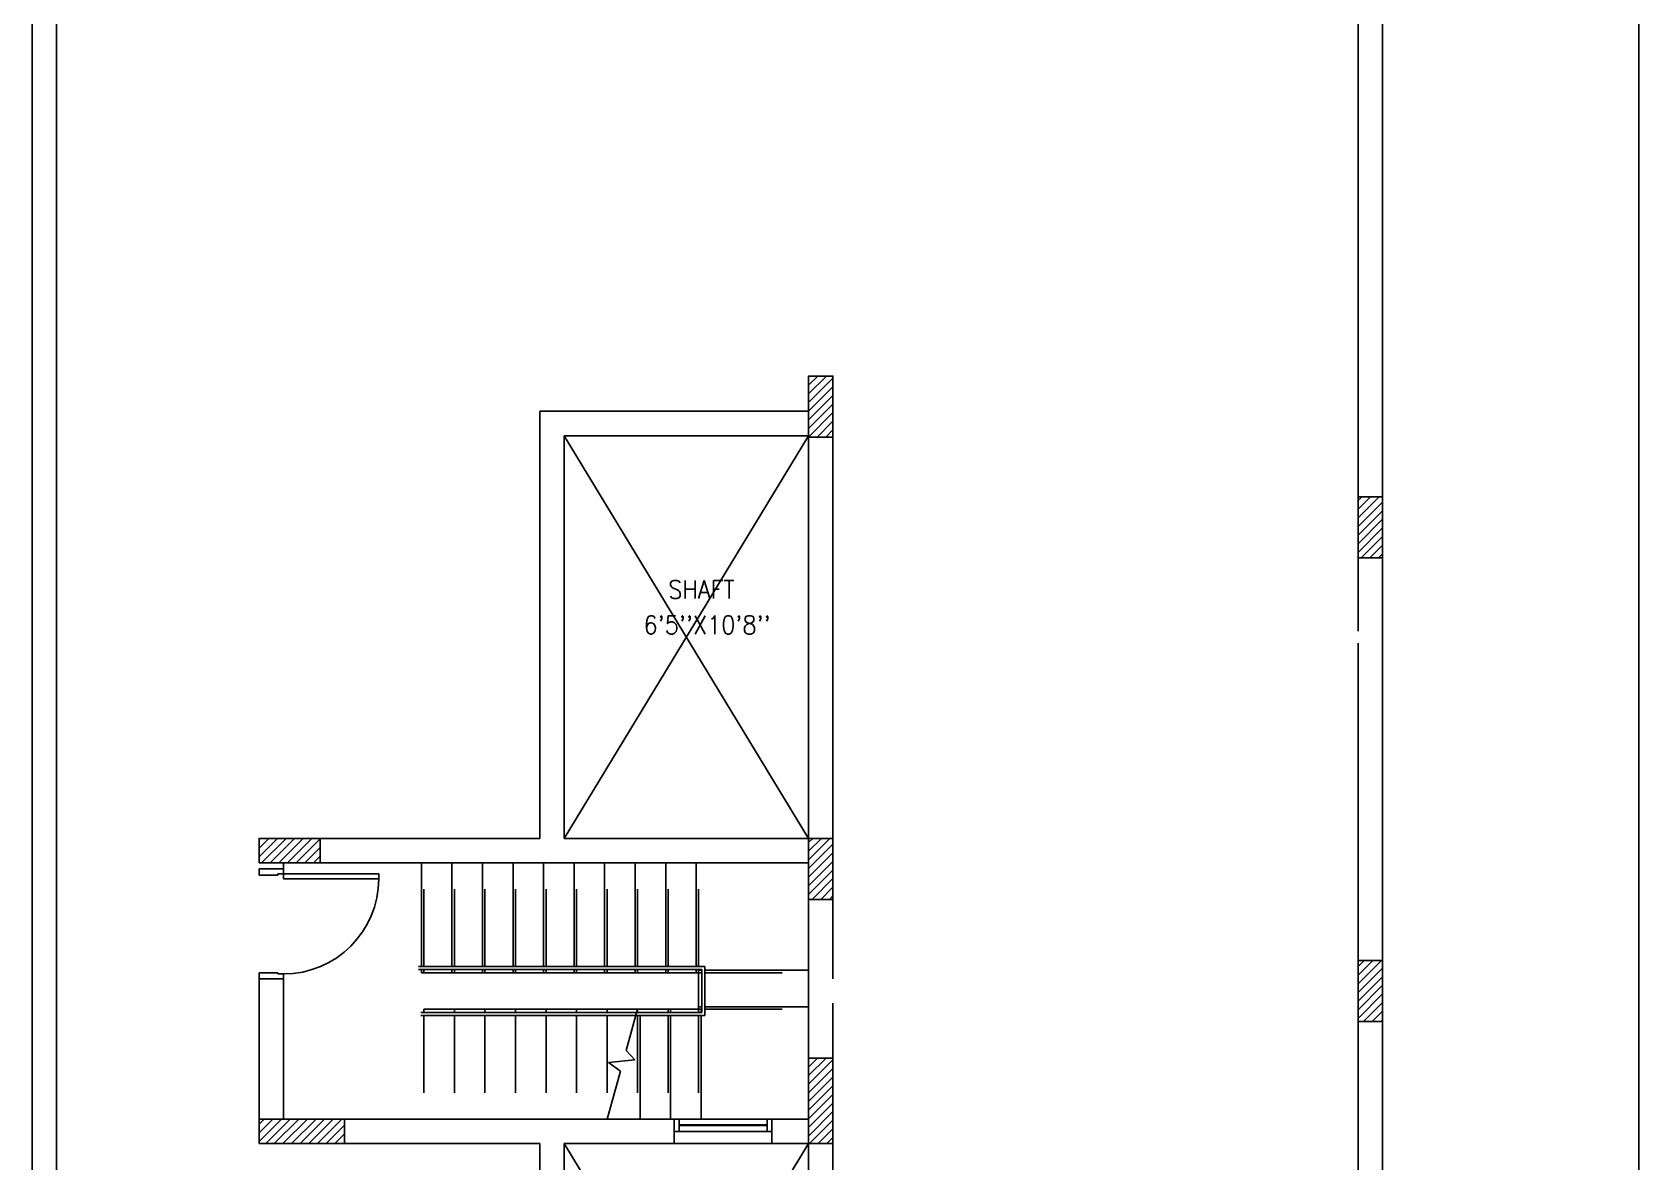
# Model space of a CAD drawing. Header units: millimetres. Extents: x -1288794 to 2153086, y -2701644 to -1428868.
# Drawn here: x 1839527 to 1852685, y -1492380 to -1483123 of the extents above; entities that cross this region are included whole.
import ezdxf

# ---------------------------------------------------------------- set-up
doc = ezdxf.new("R2010")
doc.units = ezdxf.units.MM
doc.header["$LTSCALE"] = 100
doc.linetypes.add('CENTER', pattern=[50.8, 31.75, -6.35, 6.35, -6.35])
doc.linetypes.add('DASHED2', pattern=[9.525, 6.35, -3.175])
for name, color, linetype in [('A-ANNO-TEXT', 8, 'Continuous'), ('A-AREA', 8, 'CENTER'), ('A-DOOR', 4, 'Continuous'), ('A-FLOR-OVHD', 4, 'DASHED2'), ('A-FLOR-SPCL', 8, 'Continuous'), ('A-FLOR-STRS', 8, 'Continuous'), ('A-GLAZ', 5, 'Continuous'), ('A-WALL-FULL', 8, 'Continuous'), ('AC-CHR', 60, 'Continuous'), ('AC-CHS', 30, 'Continuous'), ('S-COL- HACT.', 9, 'Continuous'), ('S-COL.', 8, 'Continuous')]:
    doc.layers.add(name, color=color, linetype=linetype)
doc.styles.add('ROMANS', font='romans.shx', dxfattribs={"width": 0.8})
pattern_1 = [(45, (2946940.44, -1108967.893), (-35.355339, 35.355339), [])]

# ---------------------------------------------------------------- blocks, each defined once
blk = doc.blocks.new('D-90-R')
for p, q in [((-80, 980), (-40, 980)), ((-80, 980), (-80, 200)), ((-40, 980), (-40, 155)), ((-900, 200), (-860, 200)), ((-900, 200), (-900, 0)), ((-860, 200), (-860, 155)), ((-860, 155), (-850, 155)), ((-850, 155), (-850, 0)), ((-80, 200), (0, 200)), ((-50, 155), (-40, 155)), ((-50, 155), (-50, 0)), ((0, 200), (0, 0)), ((-50, 0), (0, 0)), ((-900, 0), (-850, 0))]:
    blk.add_line(p, q)
at = {"linetype": 'Continuous'}
blk.add_arc((-80, 200), 780, 90, 180, dxfattribs=at)
blk = doc.blocks.new('W-80')
for p, q in [((800, 100), (0, 100)), ((800, 0), (0, 0)), ((40, 0), (40, 100)), ((760, 100), (760, 0))]:
    blk.add_line(p, q)
at = {"linetype": 'Continuous'}
for p, q in [((760, 53), (40, 53)), ((760, 47), (40, 47))]:
    blk.add_line(p, q, dxfattribs=at)

msp = doc.modelspace()

# ---------------------------------------------------------------- hatches: boundary and pattern name
at = {"layer": 'S-COL- HACT.', "linetype": 'Continuous', "ltscale": 3}
h = msp.add_hatch(dxfattribs=at)
h.set_pattern_fill('ANSI31', color=256, scale=400, style=0)
h.set_pattern_definition(pattern_1)
h.paths.add_polyline_path([(1845885.3, -1485940.6), (1845885.3, -1486440.6), (1846085.3, -1486440.6), (1846085.3, -1485940.6)])
h = msp.add_hatch(dxfattribs=at)
h.set_pattern_fill('ANSI31', color=256, scale=400, style=0)
h.set_pattern_definition(pattern_1)
h.paths.add_polyline_path([(1850385.3, -1486929.9), (1850385.3, -1487429.9), (1850585.3, -1487429.9), (1850585.3, -1486929.9)])
h = msp.add_hatch(dxfattribs=at)
h.set_pattern_fill('ANSI31', color=256, scale=400, style=0)
h.set_pattern_definition(pattern_1)
h.paths.add_polyline_path([(1841385.3, -1489929.9), (1841885.3, -1489929.9), (1841885.3, -1489729.9), (1841385.3, -1489729.9)])
h = msp.add_hatch(dxfattribs=at)
h.set_pattern_fill('ANSI31', color=256, scale=400, style=0)
h.set_pattern_definition(pattern_1)
h.paths.add_polyline_path([(1845885.3, -1490229.9), (1846085.3, -1490229.9), (1846085.3, -1489729.9), (1845885.3, -1489729.9)])
h = msp.add_hatch(dxfattribs=at)
h.set_pattern_fill('ANSI31', color=256, scale=400, style=0)
h.set_pattern_definition(pattern_1)
h.paths.add_polyline_path([(1850385.3, -1491229.9), (1850385.3, -1490729.9), (1850585.3, -1490729.9), (1850585.3, -1491229.9)])
h = msp.add_hatch(dxfattribs=at)
h.set_pattern_fill('ANSI31', color=256, scale=400, style=0)
h.set_pattern_definition(pattern_1)
h.paths.add_polyline_path([(1845885.3, -1492229.9), (1846085.3, -1492229.9), (1846085.3, -1491529.9), (1845885.3, -1491529.9)])
h = msp.add_hatch(dxfattribs=at)
h.set_pattern_fill('ANSI31', color=256, scale=400, style=0)
h.set_pattern_definition(pattern_1)
h.paths.add_polyline_path([(1841385.3, -1492229.9), (1842085.3, -1492229.9), (1842085.3, -1492029.9), (1841385.3, -1492029.9)])

# ---------------------------------------------------------------- linework, layer by layer
at = {"layer": 'A-AREA', "ltscale": 15}
msp.add_line((1852685.3, -1511979.9), (1852685.3, -1468979.9), dxfattribs=at)
at = {"layer": 'A-FLOR-OVHD'}
for p, q in [((1842735.3, -1490779.9), (1842735.3, -1489929.9)), ((1842985.3, -1490779.9), (1842985.3, -1489929.9)), ((1843235.3, -1490779.9), (1843235.3, -1489929.9)), ((1843485.3, -1490779.9), (1843485.3, -1489929.9)), ((1843735.3, -1490779.9), (1843735.3, -1489929.9)), ((1843985.3, -1490779.9), (1843985.3, -1489929.9)), ((1844235.3, -1490779.9), (1844235.3, -1489929.9)), ((1844485.3, -1490779.9), (1844485.3, -1489929.9)), ((1844735.3, -1490779.9), (1844735.3, -1489929.9)), ((1844985.3, -1490779.9), (1844985.3, -1489929.9)), ((1845035.3, -1490829.9), (1845885.3, -1490829.9)), ((1842735.3, -1491129.9), (1842735.3, -1491154.9)), ((1842735.3, -1491179.9), (1842735.3, -1492029.9)), ((1842985.3, -1491129.9), (1842985.3, -1491154.9)), ((1842985.3, -1491179.9), (1842985.3, -1492029.9)), ((1843235.3, -1491129.9), (1843235.3, -1491154.9)), ((1843235.3, -1491179.9), (1843235.3, -1492029.9)), ((1843485.3, -1491129.9), (1843485.3, -1491154.9)), ((1843485.3, -1491179.9), (1843485.3, -1492029.9)), ((1843735.3, -1491129.9), (1843735.3, -1491154.9)), ((1843735.3, -1491179.9), (1843735.3, -1492029.9)), ((1843985.3, -1491129.9), (1843985.3, -1491154.9)), ((1843985.3, -1491179.9), (1843985.3, -1492029.9)), ((1844235.3, -1491129.9), (1844235.3, -1491154.9)), ((1844235.3, -1491179.9), (1844235.3, -1492029.9)), ((1844485.3, -1491179.9), (1844485.3, -1492029.9)), ((1844735.3, -1491179.9), (1844735.3, -1492029.9)), ((1844985.3, -1491179.9), (1844985.3, -1492029.9)), ((1845035.3, -1491129.9), (1845885.3, -1491129.9))]:
    msp.add_line(p, q, dxfattribs=at)
at = {"layer": 'A-FLOR-SPCL', "ltscale": 3}
for p, q in [((1843885.3, -1489729.9), (1845885.3, -1486429.9)), ((1845885.3, -1489729.9), (1843885.3, -1486429.9)), ((1845885.3, -1492229.9), (1843885.3, -1495529.9)), ((1843885.3, -1492229.9), (1845885.3, -1495529.9))]:
    msp.add_line(p, q, dxfattribs=at)
at = {"layer": 'A-FLOR-STRS', "ltscale": 3}
for p, q in [((1842715.3, -1490779.9), (1842715.3, -1489929.9)), ((1842965.3, -1490779.9), (1842965.3, -1489929.9)), ((1843215.3, -1490779.9), (1843215.3, -1489929.9)), ((1843465.3, -1490779.9), (1843465.3, -1489929.9)), ((1843715.3, -1490779.9), (1843715.3, -1489929.9)), ((1843965.3, -1490779.9), (1843965.3, -1489929.9)), ((1844215.3, -1490779.9), (1844215.3, -1489929.9)), ((1844465.3, -1490779.9), (1844465.3, -1489929.9)), ((1844715.3, -1490779.9), (1844715.3, -1489929.9)), ((1844965.3, -1490779.9), (1844965.3, -1489929.9)), ((1842690.3, -1490779.9), (1845035.3, -1490779.9)), ((1842690.3, -1490804.9), (1845010.3, -1490804.9)), ((1842715.3, -1490829.9), (1842715.3, -1490804.9)), ((1842715.3, -1490829.9), (1844985.3, -1490829.9)), ((1842735.3, -1490829.9), (1842735.3, -1490804.9)), ((1842965.3, -1490829.9), (1842965.3, -1490804.9)), ((1842985.3, -1490829.9), (1842985.3, -1490804.9)), ((1843215.3, -1490829.9), (1843215.3, -1490804.9)), ((1843235.3, -1490829.9), (1843235.3, -1490804.9)), ((1843465.3, -1490829.9), (1843465.3, -1490804.9)), ((1843485.3, -1490829.9), (1843485.3, -1490804.9)), ((1843715.3, -1490829.9), (1843715.3, -1490804.9)), ((1843735.3, -1490829.9), (1843735.3, -1490804.9)), ((1843965.3, -1490829.9), (1843965.3, -1490804.9)), ((1843985.3, -1490829.9), (1843985.3, -1490804.9)), ((1844215.3, -1490829.9), (1844215.3, -1490804.9)), ((1844235.3, -1490829.9), (1844235.3, -1490804.9)), ((1844465.3, -1490829.9), (1844465.3, -1490804.9)), ((1844485.3, -1490829.9), (1844485.3, -1490804.9)), ((1844715.3, -1490829.9), (1844715.3, -1490804.9)), ((1844735.3, -1490829.9), (1844735.3, -1490804.9)), ((1844965.3, -1490829.9), (1844965.3, -1490804.9)), ((1844985.3, -1490829.9), (1844985.3, -1490804.9)), ((1844985.3, -1490809.9), (1845010.3, -1490809.9)), ((1844985.3, -1490829.9), (1844985.3, -1491129.9)), ((1844985.3, -1490829.9), (1845010.3, -1490829.9)), ((1845010.3, -1490804.9), (1845010.3, -1491154.9)), ((1845035.3, -1490779.9), (1845035.3, -1491179.9)), ((1845035.3, -1490809.9), (1845885.3, -1490809.9)), ((1842710.3, -1491154.9), (1845010.3, -1491154.9)), ((1842710.3, -1491179.9), (1845035.3, -1491179.9)), ((1842735.3, -1491129.9), (1844985.3, -1491129.9)), ((1842735.3, -1491154.9), (1842735.3, -1491129.9)), ((1844485.3, -1491129.9), (1844391.6, -1491467.1)), ((1844485.3, -1491129.9), (1844485.3, -1491154.9)), ((1844505.3, -1491179.9), (1844505.3, -1492029.9)), ((1844735.3, -1491129.9), (1844735.3, -1491154.9)), ((1844755.3, -1491129.9), (1844755.3, -1491154.9)), ((1844755.3, -1491179.9), (1844755.3, -1492029.9)), ((1844985.3, -1491109.9), (1845010.3, -1491109.9)), ((1844985.3, -1491129.9), (1844985.3, -1491154.9)), ((1844985.3, -1491129.9), (1845010.3, -1491129.9)), ((1844985.3, -1491129.9), (1844985.3, -1491154.9)), ((1845005.3, -1491129.9), (1845005.3, -1491154.9)), ((1845005.3, -1491129.9), (1845005.3, -1491154.9)), ((1845005.3, -1491179.9), (1845005.3, -1492029.9)), ((1845005.3, -1491179.9), (1845005.3, -1492029.9)), ((1845035.3, -1491109.9), (1845885.3, -1491109.9)), ((1844463.4, -1491544.6), (1844391.6, -1491467.1)), ((1844247.4, -1491565.3), (1844463.4, -1491544.6)), ((1844344.3, -1491637.4), (1844247.4, -1491565.3)), ((1844344.3, -1491637.4), (1844235.3, -1492029.9))]:
    msp.add_line(p, q, dxfattribs=at)
at = {"layer": 'A-GLAZ', "ltscale": 3}
msp.add_line((1845585.3, -1492229.9), (1844785.3, -1492229.9), dxfattribs=at)
at = {"layer": 'A-WALL-FULL', "ltscale": 3}
for p, q in [((1850585.3, -1473279.9), (1850585.3, -1486026.5)), ((1850585.3, -1473279.9), (1850585.3, -1489688.3)), ((1850385.3, -1473479.9), (1850385.3, -1486026.5)), ((1850385.3, -1473479.9), (1850385.3, -1488029.9)), ((1843685.3, -1489523), (1843685.3, -1486229.9)), ((1845885.3, -1486229.9), (1843685.3, -1486229.9)), ((1843885.3, -1486429.9), (1845885.3, -1486429.9)), ((1843885.3, -1489523), (1843885.3, -1486429.9)), ((1845885.3, -1486429.9), (1845885.3, -1489729.9)), ((1846085.3, -1486429.9), (1846085.3, -1489729.9)), ((1850385.3, -1488129.9), (1850385.3, -1489688.3)), ((1843685.3, -1489729.9), (1843685.3, -1489523)), ((1843885.3, -1489729.9), (1843885.3, -1489523)), ((1841585.3, -1489729.9), (1843685.3, -1489729.9)), ((1843885.3, -1489729.9), (1845885.3, -1489729.9)), ((1846085.3, -1489729.9), (1846085.3, -1490879.9)), ((1850385.3, -1489688.3), (1850385.3, -1490879.9)), ((1850585.3, -1489688.3), (1850585.3, -1490979.9)), ((1841585.3, -1489979.9), (1841385.3, -1489979.9)), ((1841585.3, -1489929.9), (1845885.3, -1489929.9)), ((1841585.3, -1489929.9), (1841585.3, -1489979.9)), ((1845885.3, -1492029.9), (1845885.3, -1489929.9)), ((1850385.3, -1489988.3), (1850385.3, -1490879.9)), ((1841385.3, -1492229.9), (1841385.3, -1490879.9)), ((1841385.3, -1490879.9), (1841585.3, -1490879.9)), ((1841585.3, -1492029.9), (1841585.3, -1490879.9)), ((1846085.3, -1495519.1), (1846085.3, -1491079.9)), ((1850385.3, -1492871.5), (1850385.3, -1491079.9)), ((1850585.3, -1492871.5), (1850585.3, -1490979.9)), ((1841585.3, -1492029.9), (1844785.3, -1492029.9)), ((1844785.3, -1492029.9), (1844785.3, -1492229.9)), ((1845585.3, -1492029.9), (1845885.3, -1492029.9)), ((1845585.3, -1492029.9), (1845585.3, -1492229.9)), ((1841585.3, -1492229.9), (1843685.3, -1492229.9)), ((1843685.3, -1492229.9), (1843685.3, -1495729.9)), ((1843885.3, -1492229.9), (1844785.3, -1492229.9)), ((1843885.3, -1492229.9), (1843885.3, -1495529.9)), ((1845585.3, -1492229.9), (1845885.3, -1492229.9)), ((1845885.3, -1495529.9), (1845885.3, -1492229.9))]:
    msp.add_line(p, q, dxfattribs=at)
at = {"layer": 'A-WALL-FULL', "linetype": 'Continuous', "ltscale": 3}
for p, q in [((1845885.3, -1486229.9), (1845885.3, -1485940.6)), ((1845885.3, -1485940.6), (1845985.3, -1485940.6))]:
    msp.add_line(p, q, dxfattribs=at)
at = {"layer": 'AC-CHR'}
msp.add_line((1839726.9, -1482029.9), (1839726.9, -1500119.9), dxfattribs=at)
at = {"layer": 'AC-CHS'}
msp.add_line((1839526.9, -1481829.9), (1839526.9, -1500319.9), dxfattribs=at)
at = {"layer": 'S-COL.', "linetype": 'Continuous', "ltscale": 3}
for p, q in [((1841885.3, -1489729.9), (1841385.3, -1489729.9)), ((1841385.3, -1489729.9), (1841385.3, -1489929.9)), ((1841885.3, -1489929.9), (1841885.3, -1489729.9)), ((1845885.3, -1491529.9), (1845885.3, -1492229.9)), ((1846085.3, -1491529.9), (1845885.3, -1491529.9)), ((1845885.3, -1492229.9), (1845885.3, -1491529.9)), ((1845885.3, -1491529.9), (1846085.3, -1491529.9)), ((1845885.3, -1491529.9), (1845885.3, -1492229.9)), ((1846085.3, -1491529.9), (1845885.3, -1491529.9)), ((1845885.3, -1492229.9), (1845885.3, -1491529.9)), ((1845885.3, -1491529.9), (1846085.3, -1491529.9)), ((1846085.3, -1492229.9), (1846085.3, -1491529.9)), ((1846085.3, -1491529.9), (1846085.3, -1492229.9)), ((1846085.3, -1492229.9), (1846085.3, -1491529.9)), ((1846085.3, -1491529.9), (1846085.3, -1492229.9)), ((1842085.3, -1492029.9), (1841385.3, -1492029.9)), ((1841385.3, -1492029.9), (1841385.3, -1492229.9)), ((1842085.3, -1492229.9), (1842085.3, -1492029.9)), ((1841385.3, -1492229.9), (1842085.3, -1492229.9)), ((1845885.3, -1492229.9), (1846085.3, -1492229.9)), ((1846085.3, -1492229.9), (1845885.3, -1492229.9)), ((1845885.3, -1492229.9), (1846085.3, -1492229.9)), ((1846085.3, -1492229.9), (1845885.3, -1492229.9))]:
    msp.add_line(p, q, dxfattribs=at)
for points in [[(1845885.3, -1485940.6), (1845885.3, -1486440.6), (1846085.3, -1486440.6), (1846085.3, -1485940.6)], [(1845885.3, -1485940.6), (1845885.3, -1486440.6), (1846085.3, -1486440.6), (1846085.3, -1485940.6)], [(1845885.3, -1485940.6), (1845885.3, -1486440.6), (1846085.3, -1486440.6), (1846085.3, -1485940.6)], [(1850385.3, -1486929.9), (1850385.3, -1487429.9), (1850585.3, -1487429.9), (1850585.3, -1486929.9)], [(1850385.3, -1486929.9), (1850385.3, -1487429.9), (1850585.3, -1487429.9), (1850585.3, -1486929.9)], [(1850385.3, -1486929.9), (1850385.3, -1487429.9), (1850585.3, -1487429.9), (1850585.3, -1486929.9)], [(1841385.3, -1489929.9), (1841885.3, -1489929.9), (1841885.3, -1489729.9), (1841385.3, -1489729.9)], [(1845885.3, -1490229.9), (1846085.3, -1490229.9), (1846085.3, -1489729.9), (1845885.3, -1489729.9)], [(1850385.3, -1490729.9), (1850385.3, -1491229.9), (1850585.3, -1491229.9), (1850585.3, -1490729.9)], [(1850385.3, -1491229.9), (1850385.3, -1490729.9), (1850585.3, -1490729.9), (1850585.3, -1491229.9)], [(1850385.3, -1490729.9), (1850385.3, -1491229.9), (1850585.3, -1491229.9), (1850585.3, -1490729.9)], [(1850385.3, -1491229.9), (1850385.3, -1490729.9), (1850585.3, -1490729.9), (1850585.3, -1491229.9)], [(1850385.3, -1490729.9), (1850385.3, -1491229.9), (1850585.3, -1491229.9), (1850585.3, -1490729.9)], [(1850385.3, -1491229.9), (1850385.3, -1490729.9), (1850585.3, -1490729.9), (1850585.3, -1491229.9)], [(1845885.3, -1492229.9), (1846085.3, -1492229.9), (1846085.3, -1491529.9), (1845885.3, -1491529.9)], [(1841385.3, -1492229.9), (1842085.3, -1492229.9), (1842085.3, -1492029.9), (1841385.3, -1492029.9)]]:
    msp.add_lwpolyline(points, close=True, dxfattribs=at)

# ---------------------------------------------------------------- block references
at = {"layer": 'A-DOOR', "ltscale": 3, "xscale": -1, "rotation": 270}
msp.add_blockref('D-90-R', (1841385.3, -1489979.9), dxfattribs=at)
at = {"layer": 'A-GLAZ', "ltscale": 3, "xscale": -1}
msp.add_blockref('W-80', (1845585.3, -1492129.9), dxfattribs=at)

# ---------------------------------------------------------------- texts
at = {"layer": 'A-ANNO-TEXT', "style": 'ROMANS', "width": 0.9}
for s, p in [('SHAFT', (1844736.6, -1487764.7)), ("6'5''X10'8''", (1844534.1, -1488055.2))]:
    msp.add_text(s, height=150, dxfattribs=at).set_placement(p)

doc.saveas('drawing.dxf')
